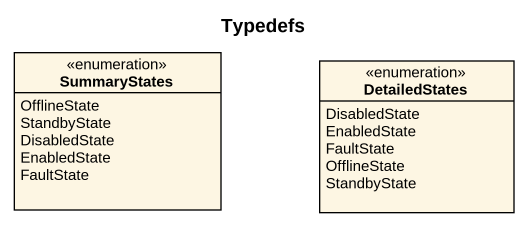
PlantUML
@startuml
title Typedefs
hide circle
hide empty members
enum SummaryStates {
  OfflineState
  StandbyState
  DisabledState
  EnabledState
  FaultState
}
enum DetailedStates {
  DisabledState
  EnabledState
  FaultState
  OfflineState
  StandbyState
}
@enduml
